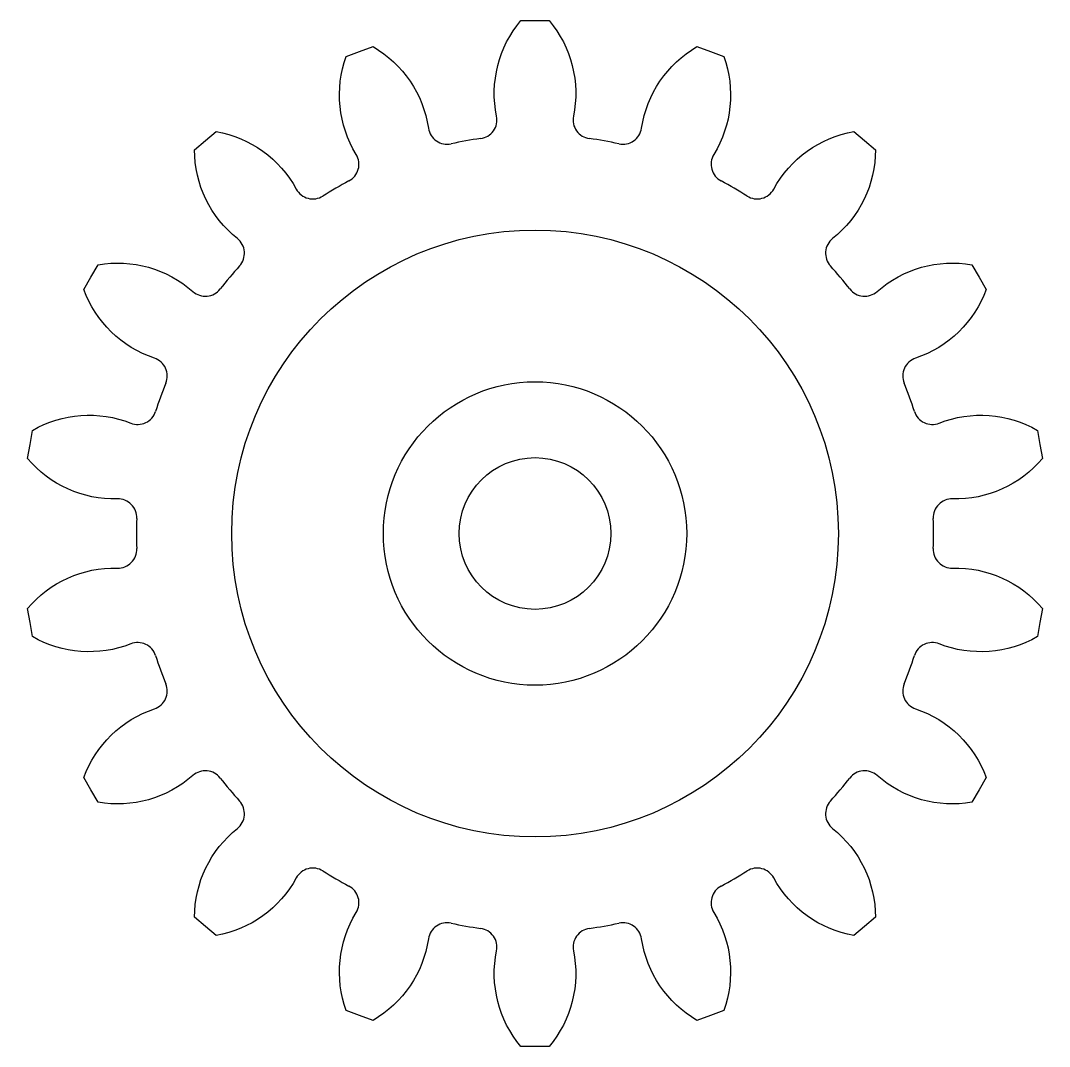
# Model space of a CAD drawing. Header units: millimetres. Extents: x -1.69 to 1.7, y -1.69 to 1.69.
import ezdxf

# ---------------------------------------------------------------- set-up
doc = ezdxf.new("R2010")
doc.units = ezdxf.units.MM

# ---------------------------------------------------------------- blocks, each defined once
blk = doc.blocks.new('*U3')
blk.add_lwpolyline([(0.1791, 0.1944, 0.432878), (0.1268, 0.1207, -0.227795), (0.047, -0.1944), (0, -0.1944), (-0.047, -0.1944, -0.227795), (-0.1268, 0.1207, 0.432878), (-0.1791, 0.1944)], format="xyb")
blk = doc.blocks.new('*U4')
at = {"color": 0, "linetype": 'ByBlock', "lineweight": -2, "transparency": 16777216}
for p, rotation in [((0.0083, 1.4979), 180), ((-0.5034, 1.4077), 200), ((0.52, 1.4077), 160.0000000000001), ((-0.9534, 1.1479), 220.0000000000001), ((0.9699, 1.1479), 140.0000000000001), ((-1.2873, 0.7499), 240), ((1.3039, 0.7499), 120), ((-1.4651, 0.2617), 260), ((1.4816, 0.2617), 99.99999999999999), ((-1.4651, -0.2579), 280), ((1.4816, -0.2579), 80), ((-1.2873, -0.7461), 299.9999999999999), ((1.3039, -0.7461), 60.00000000000002), ((-0.9534, -1.1442), 319.9999999999999), ((0.9699, -1.1442), 39.99999999999999), ((-0.5034, -1.4039), 340), ((0.52, -1.4039), 19.99999999999995)]:
    blk.add_blockref('*U3', p, dxfattribs=dict(at, rotation=rotation))
blk.add_blockref('*U3', (0.0083, -1.4942), dxfattribs=at)

msp = doc.modelspace()

# ---------------------------------------------------------------- linework, layer by layer
for radius in [1, 0.5, 0.25]:
    msp.add_circle((0.0083, 0.0019), radius)
for start, end in [(97.8341, 102.1659), (77.8341, 82.1659), (117.8341, 122.1659), (57.8341, 62.1659), (137.8341, 142.1659), (37.8341, 42.1659), (157.8341, 162.1659), (17.8341, 22.1659), (177.8341, 182.1659), (357.8341, 2.1659), (197.8341, 202.1659), (337.8341, 342.1659), (217.8341, 222.1659), (317.8341, 322.1659), (237.8341, 242.1659), (297.8341, 302.1659), (257.8341, 262.1659), (277.8341, 282.1659)]:
    msp.add_arc((0.0083, 0.0019), 1.3139, start, end)

# ---------------------------------------------------------------- block references
msp.add_blockref('*U4', (0, 0))

doc.saveas('drawing.dxf')
